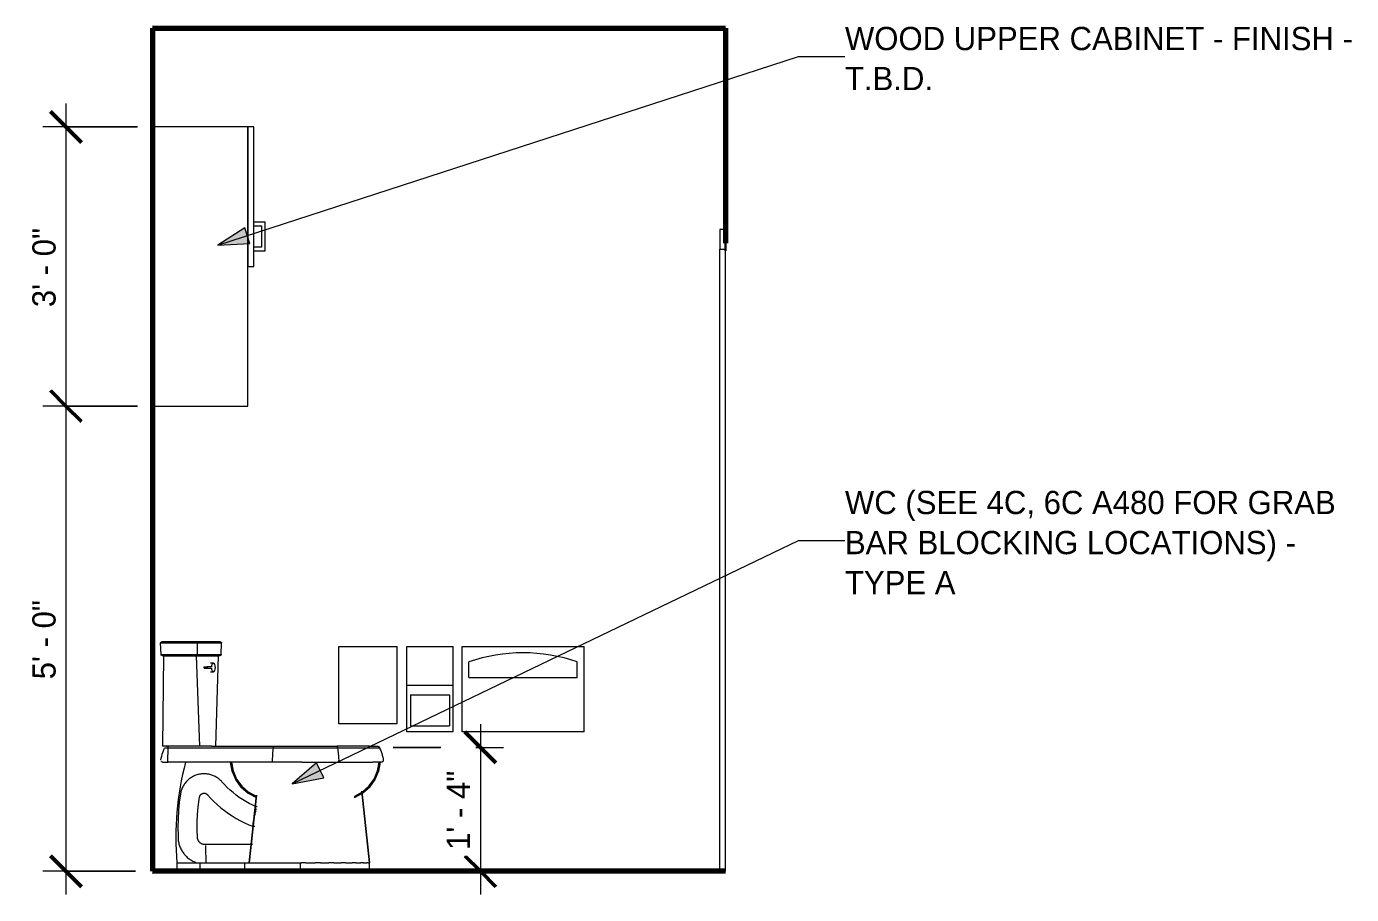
# Model space of a CAD drawing. Header units: inches. Extents: x -3861 to -1440, y -29 to 12117.
# Drawn here: x -2442.2 to -2271.3, y -3 to 108.9 of the extents above; entities that cross this region are included whole.
import ezdxf

# ---------------------------------------------------------------- set-up
doc = ezdxf.new("R2010")
doc.units = ezdxf.units.IN
doc.header["$MEASUREMENT"] = 0
for name, color, linetype, lineweight in [('0-6', 130, 'Continuous', 5), ('A-ANNO-DIMS', 211, 'Continuous', 9), ('A-ANNO-DIMS-32', 211, 'Continuous', 9), ('A-DOOR-4', 31, 'Continuous', 9), ('A-DOOR-FRAM', 31, 'Continuous', 9), ('A-DOOR-FRAM-3', 31, 'Continuous', 30), ('A-FLOR-2', 7, 'Continuous', 70), ('A-WALL-3', 113, 'Continuous', 70), ('G-ANNO-TEXT', 231, 'Continuous', 9), ('I-WALL-1', 7, 'Continuous', 70), ('P-SANR-FIXT', 6, 'Continuous', 9), ('Q-CASE', 31, 'Continuous', 9), ('Q-SPCQ', 91, 'Continuous', 9)]:
    doc.layers.add(name, color=color, linetype=linetype, lineweight=lineweight)
doc.styles.add('Century Gothic', font='ufonts.com_century-gothic.ttf', dxfattribs={"height": 3})
doc.dimstyles.new('OD_1__HACK_1', dxfattribs={"dimscale": 12, "dimtxt": 3.132505, "dimasz": 0.333333, "dimexe": 0.25, "dimexo": 0.166667, "dimgap": 0.041667, "dimtad": 1, "dimdec": 0, "dimzin": 3, "dimdsep": 46, "dimlunit": 4, "dimtxsty": 'Century Gothic', "dimblk1": 'OBLIQUE', "dimblk2": 'OBLIQUE', "dimsah": 1, "dimcen": 0.09, "dimdle": 0.25, "dimazin": 0, "dimtfac": 1, "dimtdec": 4, "dimtix": 1, "dimtmove": 0, "dimatfit": 3, "dimfxl": 1, "dimtvp": 1, "dimtfill": 1, "dimfrac": 2, "dimtolj": 1, "dimtzin": 0, "dimarcsym": 2})
doc.dimstyles.new('OD_1__HACK_2', dxfattribs={"dimscale": 12, "dimtxt": 3.132505, "dimasz": 0.333333, "dimexe": 0.25, "dimexo": 0.166667, "dimgap": 0.041667, "dimtad": 1, "dimdec": 0, "dimzin": 3, "dimdsep": 46, "dimlunit": 4, "dimtxsty": 'Century Gothic', "dimblk1": 'OBLIQUE', "dimblk2": 'OBLIQUE', "dimsah": 1, "dimcen": 0.09, "dimdle": 0.25, "dimazin": 0, "dimtfac": 1, "dimtdec": 4, "dimtix": 1, "dimtmove": 0, "dimatfit": 3, "dimfxl": 1, "dimtvp": 1, "dimtfill": 1, "dimfrac": 2, "dimtolj": 1, "dimtzin": 0, "dimarcsym": 2})

# ---------------------------------------------------------------- blocks, each defined once
blk = doc.blocks.new('CTR - 1st Phase - Shell_rvt-7-1ST FLOOR - 1BD ADA TYPE A BATH')
at = {"layer": 'A-FLOR-2'}
for p, q in [((11846.32, 108.75), (11920.24, 108.75)), ((11920.24, 0), (11846.32, 0))]:
    blk.add_line(p, q, dxfattribs=at)
blk = doc.blocks.new('CTR - 1st Phase - Common Walls_rvt-6-1ST FLOOR - 1BD ADA TYPE A BATH')
at = {"layer": 'I-WALL-1'}
for p, q in [((11846.36, 0), (11846.36, 108.75)), ((11846.32, 0), (11846.36, 0))]:
    blk.add_line(p, q, dxfattribs=at)
blk = doc.blocks.new('Plbg-Toilet Wall Mount FV-UH - TYPE B-2253648-1ST FLOOR - 1BD ADA TYPE A BATH')
at = {"layer": 'P-SANR-FIXT'}
for p, q in [((11847.36, 29.44), (11852.09, 29.44)), ((11847.42, 27.95), (11847.36, 29.44)), ((11852.05, 29.57), (11847.49, 29.57)), ((11852.09, 29.44), (11854.14, 29.44)), ((11854.05, 29.57), (11854.23, 29.57)), ((11854.05, 29.57), (11854.23, 29.57)), ((11854.14, 29.44), (11855.04, 29.44)), ((11854.84, 29.57), (11854.97, 29.57)), ((11854.84, 29.57), (11854.97, 29.57)), ((11854.97, 29.5), (11854.97, 29.57)), ((11855.04, 29.44), (11855.21, 29.44)), ((11855.16, 27.95), (11855.21, 29.44)), ((11847.42, 27.95), (11852.07, 27.95)), ((11847.55, 27.81), (11852.03, 27.81)), ((11847.74, 27.79), (11847.6, 16.11)), ((11847.74, 27.79), (11851.97, 27.79)), ((11852.43, 16.11), (11851.97, 27.79)), ((11851.97, 27.79), (11853.8, 27.79)), ((11852.07, 27.95), (11854.09, 27.95)), ((11853.8, 27.79), (11854.66, 27.79)), ((11854.09, 27.95), (11854.99, 27.95)), ((11854.47, 16.11), (11854.84, 27.79)), ((11854.66, 27.79), (11854.84, 27.79)), ((11854.76, 27.81), (11854.76, 27.81)), ((11854.99, 27.95), (11855.16, 27.95)), ((11852.96, 26.2), (11852.96, 26.37)), ((11852.96, 26.37), (11853.35, 26.37)), ((11852.96, 26.2), (11853.35, 26.2)), ((11853.9, 26.37), (11853.35, 26.37)), ((11853.35, 26.37), (11853.35, 26.2)), ((11853.35, 26.2), (11853.9, 26.2)), ((11854.17, 26.83), (11853.78, 26.83)), ((11853.78, 25.72), (11854.17, 25.72)), ((11852.43, 16.11), (11847.6, 16.11)), ((11848.33, 15.89), (11847.86, 15.89)), ((11861.86, 15.89), (11848.33, 15.89)), ((11853.48, 16.11), (11852.43, 16.11)), ((11853.96, 16.11), (11853.48, 16.11)), ((11853.95, 16.11), (11861.92, 16.11)), ((11865.57, 15.89), (11861.86, 15.89)), ((11861.92, 16.11), (11865.56, 16.11)), ((11865.56, 16.11), (11870.08, 16.11)), ((11870.17, 15.89), (11865.57, 15.89)), ((11874.31, 16.11), (11870.08, 16.11)), ((11874.51, 15.89), (11870.17, 15.89)), ((11874.31, 16.11), (11875.31, 16.11)), ((11875.56, 15.89), (11874.51, 15.89)), ((11847.59, 14.07), (11848.31, 14.07)), ((11861.79, 14.07), (11848.31, 14.07)), ((11865.58, 14.07), (11861.79, 14.07)), ((11865.58, 14.07), (11868.2, 14.07)), ((11873.41, 14.07), (11873.46, 14.07)), ((11874.12, 14.07), (11874.72, 14.07)), ((11875.83, 14.07), (11874.72, 14.07)), ((11873.32, 10.34), (11874.32, 1.1)), ((11874.32, 1.1), (11873.32, 10.34)), ((11858.77, 1.1), (11859.71, 9.81)), ((11859.71, 9.81), (11858.77, 1.1)), ((11859.58, 8.24), (11859.71, 9.53)), ((11859.75, 8.3), (11859.7, 8.3)), ((11859.79, 8.3), (11859.75, 8.3)), ((11859.09, 3.32), (11859.35, 5.91)), ((11859.2, 5.8), (11859.49, 5.8)), ((11859.22, 3.43), (11853.17, 3.43)), ((11849.46, 1.1), (11849.46, 0)), ((11849.46, 1.1), (11850.09, 1.1)), ((11850.09, 1.1), (11852.45, 1.1)), ((11852.45, 1.1), (11858.24, 1.1)), ((11852.45, 0), (11852.45, 1.1)), ((11858.24, 1.1), (11865.42, 1.1)), ((11858.24, 0), (11858.24, 1.1)), ((11865.42, 1.1), (11865.52, 1.1)), ((11865.42, 0), (11865.42, 1.1)), ((11874.1, 1.1), (11873.97, 1.1)), ((11874.32, 0), (11874.32, 1.1)), ((11846.36, 0), (11850.64, 0)), ((11850.64, 0), (11856.01, 0))]:
    blk.add_line(p, q, dxfattribs=at)
at = {"layer": 'P-SANR-FIXT', "flags": 128}
for points in [[(11854.03, 29.57), (11853.93, 29.57), (11853.81, 29.57), (11853.69, 29.57), (11853.55, 29.57), (11853.41, 29.57), (11853.27, 29.57), (11853.11, 29.57), (11852.95, 29.57), (11852.78, 29.57), (11852.61, 29.57), (11852.43, 29.57), (11852.24, 29.57), (11852.05, 29.57)], [(11852.09, 29.44), (11852.08, 28.69), (11852.07, 27.95)], [(11854.92, 29.57), (11854.87, 29.57), (11854.8, 29.57), (11854.72, 29.57), (11854.62, 29.57), (11854.51, 29.57), (11854.38, 29.57), (11854.24, 29.57), (11854.09, 29.57), (11854.03, 29.57)], [(11855.09, 29.57), (11855.07, 29.57), (11855, 29.57), (11854.92, 29.57)], [(11854.94, 29.57), (11855.02, 29.57), (11855.07, 29.57), (11855.09, 29.57)], [(11855.09, 29.57), (11855.09, 29.57), (11855.1, 29.56), (11855.1, 29.56), (11855.11, 29.56), (11855.11, 29.56), (11855.12, 29.56), (11855.12, 29.56), (11855.13, 29.56), (11855.13, 29.56), (11855.14, 29.56), (11855.14, 29.55), (11855.15, 29.55), (11855.15, 29.55), (11855.15, 29.55), (11855.16, 29.54), (11855.16, 29.54), (11855.17, 29.54), (11855.17, 29.54), (11855.17, 29.53), (11855.18, 29.53), (11855.18, 29.53), (11855.18, 29.52), (11855.19, 29.52), (11855.19, 29.51), (11855.19, 29.51), (11855.19, 29.51), (11855.2, 29.5), (11855.2, 29.5), (11855.2, 29.49), (11855.2, 29.49), (11855.2, 29.48), (11855.21, 29.48), (11855.21, 29.47), (11855.21, 29.47), (11855.21, 29.46), (11855.21, 29.46), (11855.21, 29.46), (11855.21, 29.45), (11855.21, 29.45), (11855.21, 29.44)], [(11852.03, 27.81), (11852.22, 27.81), (11852.41, 27.81), (11852.59, 27.81), (11852.76, 27.81), (11852.92, 27.81), (11853.08, 27.81), (11853.23, 27.81), (11853.38, 27.81), (11853.52, 27.81), (11853.65, 27.81), (11853.77, 27.81), (11853.88, 27.81), (11853.97, 27.81)], [(11853.97, 27.81), (11854.13, 27.81), (11854.28, 27.81), (11854.41, 27.81), (11854.52, 27.81), (11854.62, 27.81), (11854.71, 27.81), (11854.78, 27.81), (11854.84, 27.81), (11854.85, 27.81)], [(11854.85, 27.81), (11854.8, 27.81), (11854.75, 27.81)], [(11854.85, 27.81), (11854.95, 27.81), (11855.01, 27.81), (11855.02, 27.81)], [(11855.02, 27.81), (11855, 27.81), (11854.94, 27.81), (11854.85, 27.81)], [(11855.16, 27.95), (11855.16, 27.94), (11855.16, 27.93), (11855.16, 27.93), (11855.16, 27.92), (11855.16, 27.92), (11855.15, 27.91), (11855.15, 27.91), (11855.15, 27.9), (11855.15, 27.9), (11855.15, 27.89), (11855.15, 27.89), (11855.14, 27.88), (11855.14, 27.88), (11855.14, 27.87), (11855.13, 27.87), (11855.13, 27.86), (11855.13, 27.86), (11855.12, 27.86), (11855.12, 27.85), (11855.12, 27.85), (11855.11, 27.85), (11855.11, 27.84), (11855.11, 27.84), (11855.1, 27.84), (11855.1, 27.83), (11855.09, 27.83), (11855.09, 27.83), (11855.08, 27.82), (11855.08, 27.82), (11855.07, 27.82), (11855.07, 27.82), (11855.06, 27.82), (11855.06, 27.82), (11855.05, 27.81), (11855.05, 27.81), (11855.04, 27.81), (11855.04, 27.81), (11855.03, 27.81), (11855.03, 27.81), (11855.02, 27.81)], [(11847.39, 14.36), (11847.44, 14.6), (11847.5, 14.84), (11847.56, 15.08), (11847.64, 15.32), (11847.72, 15.55), (11847.82, 15.78), (11847.86, 15.89)], [(11848.07, 16.1), (11848.09, 16.11), (11848.1, 16.11), (11848.11, 16.11), (11848.12, 16.11)], [(11875.35, 16.11), (11875.36, 16.11), (11875.37, 16.11), (11875.38, 16.11), (11875.39, 16.11), (11875.4, 16.1), (11875.42, 16.1), (11875.43, 16.1), (11875.44, 16.1), (11875.45, 16.09), (11875.45, 16.09), (11875.46, 16.08), (11875.47, 16.08), (11875.48, 16.07), (11875.49, 16.07), (11875.5, 16.06), (11875.51, 16.06), (11875.52, 16.05), (11875.53, 16.04), (11875.53, 16.04), (11875.54, 16.03), (11875.55, 16.02), (11875.55, 16.01), (11875.56, 16), (11875.57, 15.99), (11875.57, 15.99), (11875.58, 15.98), (11875.58, 15.97), (11875.59, 15.96), (11875.59, 15.95), (11875.6, 15.94), (11875.6, 15.93), (11875.6, 15.92), (11875.61, 15.91), (11875.61, 15.9), (11875.61, 15.89)], [(11875.61, 15.89), (11875.71, 15.67), (11875.8, 15.43), (11875.88, 15.2), (11875.95, 14.96), (11876.01, 14.72), (11876.06, 14.48), (11876.08, 14.36)], [(11847.43, 14.18), (11847.42, 14.19), (11847.42, 14.2), (11847.41, 14.21), (11847.41, 14.22)], [(11847.58, 14.07), (11847.57, 14.07), (11847.57, 14.08), (11847.56, 14.08), (11847.55, 14.08), (11847.54, 14.09), (11847.53, 14.09), (11847.52, 14.1), (11847.51, 14.1), (11847.5, 14.11), (11847.49, 14.11), (11847.49, 14.12)], [(11859.71, 9.53), (11858.66, 10.08), (11857.76, 10.86), (11857.06, 11.82), (11856.59, 12.9), (11856.37, 14.07)], [(11856.37, 14.07), (11856.59, 12.9), (11857.06, 11.82), (11857.76, 10.86), (11858.66, 10.08), (11859.71, 9.53)], [(11856.5, 14.07), (11856.71, 12.94), (11857.16, 11.89), (11857.84, 10.96), (11858.7, 10.21), (11859.71, 9.66)], [(11859.71, 9.66), (11858.7, 10.21), (11857.84, 10.96), (11857.16, 11.89), (11856.71, 12.94), (11856.5, 14.07)], [(11872.35, 9.66), (11873.35, 10.21), (11874.22, 10.96), (11874.89, 11.89), (11875.34, 12.94), (11875.56, 14.07)], [(11875.68, 14.07), (11875.46, 12.9), (11874.99, 11.82), (11874.29, 10.86), (11873.39, 10.08), (11872.35, 9.53)], [(11875.56, 14.07), (11875.34, 12.94), (11874.89, 11.89), (11874.22, 10.96), (11873.35, 10.21), (11872.35, 9.66)], [(11872.35, 9.53), (11873.39, 10.08), (11874.29, 10.86), (11874.99, 11.82), (11875.46, 12.9), (11875.68, 14.07)], [(11876.08, 14.36), (11876.08, 14.35), (11876.08, 14.34), (11876.08, 14.33), (11876.08, 14.32), (11876.08, 14.31), (11876.08, 14.3), (11876.08, 14.29), (11876.08, 14.28), (11876.08, 14.27), (11876.08, 14.26), (11876.07, 14.25), (11876.07, 14.24), (11876.07, 14.23), (11876.06, 14.22), (11876.06, 14.21), (11876.06, 14.2), (11876.05, 14.19), (11876.05, 14.18), (11876.04, 14.17), (11876.03, 14.17), (11876.03, 14.16), (11876.02, 14.15), (11876.02, 14.14), (11876.01, 14.14), (11876, 14.13), (11875.99, 14.12), (11875.99, 14.12), (11875.98, 14.11), (11875.97, 14.11), (11875.96, 14.1), (11875.95, 14.1), (11875.94, 14.09), (11875.93, 14.09), (11875.93, 14.08), (11875.92, 14.08), (11875.91, 14.08), (11875.9, 14.07), (11875.89, 14.07), (11875.88, 14.07)], [(11855.27, 11.52), (11855.19, 11.61), (11855.1, 11.7), (11855.01, 11.79), (11854.92, 11.87), (11854.82, 11.94), (11854.72, 12.02), (11854.62, 12.08), (11854.52, 12.15), (11854.41, 12.21), (11854.3, 12.26), (11854.19, 12.32), (11854.07, 12.36), (11853.96, 12.4), (11853.84, 12.44), (11853.72, 12.47), (11853.6, 12.5), (11853.48, 12.53), (11853.36, 12.54), (11853.23, 12.56), (11853.11, 12.57), (11852.99, 12.57), (11852.87, 12.57), (11852.74, 12.56), (11852.62, 12.55), (11852.5, 12.53), (11852.38, 12.51), (11852.25, 12.49), (11852.14, 12.46), (11852.02, 12.42), (11851.9, 12.38), (11851.79, 12.34), (11851.67, 12.29), (11851.56, 12.23), (11851.45, 12.17), (11851.35, 12.11), (11851.24, 12.05), (11851.14, 11.97), (11851.04, 11.9), (11850.95, 11.82), (11850.86, 11.74), (11850.77, 11.65), (11850.68, 11.56), (11850.6, 11.47), (11850.53, 11.38), (11850.45, 11.28), (11850.38, 11.17), (11850.32, 11.07), (11850.26, 10.96), (11850.2, 10.85), (11850.15, 10.74), (11850.1, 10.63), (11850.06, 10.51), (11850.02, 10.4), (11849.98, 10.28), (11849.95, 10.16), (11849.93, 10.04), (11849.92, 9.97)], [(11859.7, 8.3), (11859.24, 8.51), (11858.79, 8.74), (11858.35, 8.99), (11857.92, 9.25), (11857.5, 9.53), (11857.1, 9.83), (11856.7, 10.14), (11856.32, 10.47), (11855.95, 10.81), (11855.6, 11.17), (11855.27, 11.52)], [(11849.92, 9.97), (11849.77, 8.9), (11849.66, 7.82), (11849.6, 6.73), (11849.58, 5.64), (11849.6, 4.56), (11849.62, 4.22)], [(11852.11, 4.35), (11852.08, 5.34), (11852.09, 6.32), (11852.13, 7.31), (11852.22, 8.29), (11852.34, 9.27), (11852.39, 9.58)], [(11852.39, 9.58), (11852.39, 9.6), (11852.4, 9.62), (11852.4, 9.65), (11852.41, 9.67), (11852.42, 9.69), (11852.42, 9.71), (11852.43, 9.73), (11852.44, 9.75), (11852.46, 9.78), (11852.47, 9.8), (11852.48, 9.81), (11852.49, 9.83), (11852.51, 9.85), (11852.52, 9.87), (11852.54, 9.89), (11852.56, 9.9), (11852.57, 9.92), (11852.59, 9.93), (11852.61, 9.95), (11852.63, 9.96), (11852.65, 9.98), (11852.67, 9.99), (11852.69, 10), (11852.71, 10.01), (11852.73, 10.02), (11852.75, 10.03), (11852.77, 10.04), (11852.79, 10.04), (11852.82, 10.05), (11852.84, 10.06), (11852.86, 10.06), (11852.88, 10.06), (11852.91, 10.07), (11852.93, 10.07), (11852.95, 10.07), (11852.98, 10.07), (11853, 10.07), (11853.02, 10.07), (11853.05, 10.06), (11853.07, 10.06), (11853.09, 10.05), (11853.12, 10.05), (11853.14, 10.04), (11853.16, 10.03), (11853.18, 10.03), (11853.2, 10.02), (11853.22, 10.01), (11853.24, 10), (11853.26, 9.98), (11853.28, 9.97), (11853.3, 9.96), (11853.32, 9.94), (11853.34, 9.93), (11853.36, 9.91), (11853.37, 9.9), (11853.39, 9.88), (11853.4, 9.87)], [(11853.4, 9.87), (11853.81, 9.43), (11854.23, 9), (11854.67, 8.59), (11855.13, 8.19), (11855.61, 7.82), (11856.1, 7.46), (11856.6, 7.13), (11857.11, 6.81), (11857.64, 6.52), (11858.18, 6.25), (11858.73, 6), (11859.2, 5.8)], [(11849.62, 4.22), (11849.63, 4.08), (11849.64, 3.94), (11849.66, 3.8), (11849.69, 3.67), (11849.72, 3.53), (11849.76, 3.4), (11849.8, 3.26), (11849.85, 3.13), (11849.9, 3.01), (11849.96, 2.88), (11850.03, 2.76), (11850.09, 2.64), (11850.17, 2.52), (11850.25, 2.4), (11850.33, 2.29), (11850.41, 2.18), (11850.51, 2.08), (11850.6, 1.97), (11850.7, 1.88), (11850.8, 1.78), (11850.91, 1.69), (11851.02, 1.61), (11851.13, 1.53), (11851.25, 1.45), (11851.37, 1.38), (11851.49, 1.32), (11851.62, 1.25), (11851.74, 1.2), (11851.87, 1.15), (11852, 1.1)], [(11853.17, 3.43), (11853.13, 3.43), (11853.09, 3.43), (11853.05, 3.43), (11853.01, 3.43), (11852.97, 3.44), (11852.93, 3.44), (11852.89, 3.45), (11852.86, 3.46), (11852.82, 3.47), (11852.78, 3.48), (11852.74, 3.49), (11852.71, 3.5), (11852.67, 3.52), (11852.64, 3.54), (11852.6, 3.56), (11852.57, 3.58), (11852.54, 3.6), (11852.51, 3.62), (11852.47, 3.64), (11852.44, 3.67), (11852.42, 3.7), (11852.39, 3.72), (11852.36, 3.75), (11852.34, 3.78), (11852.31, 3.81), (11852.29, 3.84), (11852.27, 3.88), (11852.25, 3.91), (11852.23, 3.94), (11852.21, 3.98), (11852.19, 4.01), (11852.18, 4.05), (11852.16, 4.09), (11852.15, 4.12), (11852.14, 4.16), (11852.13, 4.2), (11852.13, 4.24), (11852.12, 4.27), (11852.12, 4.31), (11852.11, 4.35)], [(11866.08, 1.1), (11865.61, 1.1), (11865.52, 1.1)], [(11866.08, 1.1), (11867.09, 1.1), (11867.3, 1.1)], [(11867.98, 1.1), (11867.48, 1.1), (11867.3, 1.1)], [(11867.98, 1.1), (11868.72, 1.1), (11869.04, 1.1)], [(11869.72, 1.1), (11869.3, 1.1), (11869.04, 1.1)], [(11869.72, 1.1), (11870.26, 1.1), (11870.66, 1.1)], [(11871.27, 1.1), (11870.96, 1.1), (11870.66, 1.1)], [(11871.27, 1.1), (11871.63, 1.1), (11872.06, 1.1)], [(11872.55, 1.1), (11872.37, 1.1), (11872.06, 1.1)], [(11872.55, 1.1), (11872.77, 1.1), (11873.19, 1.1)], [(11873.52, 1.1), (11873.43, 1.1), (11873.19, 1.1)], [(11873.52, 1.1), (11873.62, 1.1), (11873.97, 1.1)], [(11874.11, 1.1), (11874.14, 1.1), (11874.32, 1.1)]]:
    blk.add_lwpolyline(points, dxfattribs=at)
at = {"layer": 'P-SANR-FIXT'}
for centre, radius, start, end in [((11886.5, 4.44), 37.19, 164.9899, 185.149), ((11861.77, 14.53), 5.41, 184.9084, 227.3568), ((11861.77, 14.53), 5.41, 233.0516, 238.3445), ((11861.77, 14.53), 5.41, 242.143, 247.6404)]:
    blk.add_arc(centre, radius, start, end, dxfattribs=at)
for centre, major_axis, start_param, end_param in [((11854.17, 26.27), (0, 0.565), 0, 1.396648), ((11854.17, 26.3), (0, 0.58), 1.73716, 3.141593), ((11854.17, 26.28), (0, 0.557), 4.712389, 6.283185), ((11854.17, 26.28), (0, 0.557), 3.141593, 4.712389)]:
    blk.add_ellipse(centre, major_axis=major_axis, ratio=0.469472, start_param=start_param, end_param=end_param, dxfattribs=at)
for points, knots in [([(11847.36, 29.44), (11847.36, 29.45), (11847.37, 29.47), (11847.37, 29.49), (11847.38, 29.5), (11847.39, 29.52), (11847.39, 29.52), (11847.4, 29.53), (11847.41, 29.54), (11847.42, 29.54), (11847.43, 29.55), (11847.44, 29.56), (11847.46, 29.56), (11847.47, 29.57), (11847.49, 29.57)], [-1, -1, -1, -1, -0.833333, -0.75, -0.666667, -0.583333, -0.541667, -0.5, -0.416667, -0.375, -0.333333, -0.25, -0.166667, 0, 0, 0, 0]), ([(11852.05, 29.57), (11852.06, 29.57), (11852.06, 29.56), (11852.07, 29.56), (11852.07, 29.55), (11852.08, 29.54), (11852.08, 29.52), (11852.09, 29.49), (11852.09, 29.46), (11852.09, 29.44)], [-1, -1, -1, -1, -0.785714, -0.732143, -0.678571, -0.571429, -0.428571, -0.285714, 0, 0, 0, 0]), ([(11847.55, 27.81), (11847.54, 27.81), (11847.52, 27.81), (11847.5, 27.82), (11847.49, 27.83), (11847.48, 27.83), (11847.47, 27.84), (11847.46, 27.85), (11847.45, 27.86), (11847.44, 27.87), (11847.43, 27.88), (11847.43, 27.89), (11847.42, 27.92), (11847.42, 27.93), (11847.42, 27.95)], [-1, -1, -1, -1, -0.833333, -0.75, -0.666667, -0.625, -0.583333, -0.5, -0.458333, -0.416667, -0.333333, -0.25, -0.166667, 0, 0, 0, 0]), ([(11852.07, 27.95), (11852.07, 27.93), (11852.07, 27.9), (11852.07, 27.87), (11852.06, 27.84), (11852.05, 27.82), (11852.04, 27.81), (11852.03, 27.81), (11852.03, 27.81)], [-1, -1, -1, -1, -0.857143, -0.571429, -0.428571, -0.285714, -0.142857, 0, 0, 0, 0]), ([(11848.33, 15.89), (11848.33, 15.93), (11848.33, 16.01), (11848.34, 16.08), (11848.34, 16.1), (11848.34, 16.11), (11848.34, 16.11)], [-1, -1, -1, -1, -0.666667, -0.333333, -0.166667, 0, 0, 0, 0]), ([(11870.08, 16.11), (11870.09, 16.11), (11870.1, 16.1), (11870.13, 16.08), (11870.16, 16.01), (11870.17, 15.93), (11870.17, 15.89)], [-1, -1, -1, -1, -0.833333, -0.666667, -0.333333, 0, 0, 0, 0]), ([(11848.31, 14.07), (11848.31, 14.07), (11848.31, 14.09), (11848.3, 14.15), (11848.29, 14.24), (11848.29, 14.32), (11848.29, 14.36)], [-1, -1, -1, -1, -0.785714, -0.571429, -0.285714, 0, 0, 0, 0]), ([(11861.75, 14.36), (11861.75, 14.33), (11861.75, 14.27), (11861.75, 14.18), (11861.77, 14.12), (11861.78, 14.08), (11861.79, 14.07), (11861.79, 14.07)], [-1, -1, -1, -1, -0.785714, -0.571429, -0.285714, -0.142857, 0, 0, 0, 0]), ([(11868.2, 14.07), (11868.64, 14.07), (11869.65, 14.07), (11871.15, 14.07), (11872.44, 14.07), (11873.17, 14.07), (11873.44, 14.07)], [-0.4230104, -0.4230104, -0.4230104, -0.4230104, -0.375, -0.3125, -0.25, -0.2084052, -0.2084052, -0.2084052, -0.2084052]), ([(11870.33, 14.36), (11870.33, 14.33), (11870.33, 14.27), (11870.32, 14.18), (11870.3, 14.12), (11870.28, 14.08), (11870.27, 14.07), (11870.26, 14.07)], [-1, -1, -1, -1, -0.785714, -0.571429, -0.285714, -0.142857, 0, 0, 0, 0]), ([(11873.49, 14.07), (11873.6, 14.07), (11873.82, 14.07), (11874.01, 14.07), (11874.1, 14.07)], [-0.20572853, -0.20572853, -0.20572853, -0.20572853, -0.1875, -0.17151437, -0.17151437, -0.17151437, -0.17151437]), ([(11859.44, 7.05), (11859.42, 6.96), (11859.39, 6.77), (11859.32, 6.42), (11859.26, 6.11), (11859.23, 5.95), (11859.22, 5.91)], [0, 0, 0, 0, 0.1428571, 0.2857143, 0.5714286, 0.7392133, 0.7392133, 0.7392133, 0.7392133]), ([(11859.65, 8.1), (11859.64, 8.03), (11859.61, 7.87), (11859.55, 7.59), (11859.5, 7.33), (11859.46, 7.14), (11859.44, 7.05)], [0.3622163, 0.3622163, 0.3622163, 0.3622163, 0.5714286, 0.7142857, 0.8571429, 1, 1, 1, 1]), ([(11853.21, 2.18), (11853.2, 2.28), (11853.2, 2.46), (11853.19, 2.73), (11853.18, 3.05), (11853.17, 3.24), (11853.17, 3.32), (11853.17, 3.33)], [-1, -1, -1, -1, -0.8571429, -0.7142857, -0.5714286, -0.2857143, -0.2629736, -0.2629736, -0.2629736, -0.2629736]), ([(11853.23, 1.09), (11853.23, 1.13), (11853.23, 1.27), (11853.22, 1.62), (11853.21, 2), (11853.21, 2.18)], [-0.6727109, -0.6727109, -0.6727109, -0.6727109, -0.5714286, -0.2857143, 0, 0, 0, 0])]:
    blk.add_open_spline(points, degree=3, knots=knots, dxfattribs=at)
for points in [[(11848.29, 14.36), (11848.3, 14.62), (11848.31, 15.15), (11848.32, 15.65), (11848.33, 15.89)], [(11861.86, 15.89), (11861.83, 15.65), (11861.79, 15.15), (11861.76, 14.62), (11861.75, 14.36)], [(11861.92, 16.11), (11861.91, 16.11), (11861.89, 16.09), (11861.87, 16.01), (11861.86, 15.93), (11861.86, 15.89)], [(11870.17, 15.89), (11870.21, 15.65), (11870.27, 15.15), (11870.32, 14.62), (11870.33, 14.36)]]:
    blk.add_open_spline(points, degree=3, dxfattribs=at)
blk = doc.blocks.new('Seqm-Toilet Paper Disp-UH-3D - Seqm-Toilet Paper Disp-UH-3D-2253632-1ST FLOOR - 1BD ADA TYPE A BATH')
at = {"layer": 'Q-SPCQ'}
for p, q in [((11879.11, 29), (11885.11, 29)), ((11879.11, 18), (11879.11, 29)), ((11885.11, 18), (11885.11, 29)), ((11879.11, 24), (11885.11, 24)), ((11879.61, 22.74), (11879.61, 18.74)), ((11879.61, 22.74), (11884.61, 22.74)), ((11884.61, 22.74), (11884.61, 18.74)), ((11885.11, 18), (11879.11, 18)), ((11879.61, 18.74), (11884.61, 18.74))]:
    blk.add_line(p, q, dxfattribs=at)
blk = doc.blocks.new('Seqm-Sanitary Napkin Disp-UH-3D - Seqm-Sanitary Napkin Disp-UH-3D-2253634-1ST FLOOR - 1BD ADA TYPE A BATH')
at = {"layer": 'Q-SPCQ'}
for p, q in [((11870.36, 29), (11877.86, 29)), ((11870.36, 19), (11870.36, 29)), ((11877.86, 19), (11877.86, 29)), ((11877.86, 19), (11870.36, 19))]:
    blk.add_line(p, q, dxfattribs=at)
blk = doc.blocks.new('Seqm-Seat Cover Disp-UH-3D - Seqm-Seat Cover Disp-UH-3D-2253633-1ST FLOOR - 1BD ADA TYPE A BATH')
at = {"layer": 'Q-SPCQ'}
for p, q in [((11886.24, 29), (11901.99, 29)), ((11886.24, 18), (11886.24, 29)), ((11901.99, 18), (11901.99, 29)), ((11887.11, 25), (11887.11, 27)), ((11901.11, 25), (11901.11, 27)), ((11887.11, 25), (11901.11, 25)), ((11901.99, 18), (11886.24, 18))]:
    blk.add_line(p, q, dxfattribs=at)
blk.add_arc((11894.11, 6.67), 21.5, 70.997, 109.003, dxfattribs=at)
blk = doc.blocks.new('300 Series Wall Hung Cabinet_326 - 36_-2909953-1ST FLOOR - 1BD ADA TYPE A BATH')
at = {"layer": 'Q-CASE'}
for p, q in [((11858.61, 96), (11846.36, 96)), ((11846.36, 96), (11846.36, 60)), ((11858.61, 96), (11858.61, 78)), ((11859.36, 96), (11858.61, 96)), ((11858.61, 60), (11858.61, 96)), ((11859.36, 78), (11859.36, 96)), ((11859.36, 83.75), (11860.86, 83.75)), ((11859.36, 83.25), (11860.36, 83.25)), ((11860.36, 83.25), (11860.36, 80.5)), ((11860.86, 80), (11860.86, 83.75)), ((11860.36, 80.5), (11859.36, 80.5)), ((11859.36, 80), (11860.86, 80)), ((11858.61, 78), (11859.36, 78)), ((11846.36, 60), (11858.61, 60))]:
    blk.add_line(p, q, dxfattribs=at)
blk = doc.blocks.new('SLIDING - FLUSH - 6-0 x 6-8-3203587-1ST FLOOR - 1BD ADA TYPE A BATH')
at = {"layer": 'A-DOOR-4'}
for p, q in [((11920.24, 82.75), (11919.49, 82.75)), ((11919.49, 82.75), (11919.49, 80.25)), ((11920.24, 80.25), (11920.24, 82.75)), ((11919.49, 80.25), (11920.24, 80.25)), ((11919.49, 0), (11919.49, 80.25))]:
    blk.add_line(p, q, dxfattribs=at)
at = {"layer": 'A-DOOR-FRAM'}
blk.add_line((11920.24, 0), (11920.24, 80), dxfattribs=at)
at = {"layer": 'A-DOOR-FRAM-3'}
for p, q in [((11920.24, 81), (11920.24, 80)), ((11920.24, 81), (11920.24, 81)), ((11920.24, 80.75), (11920.24, 80.75)), ((11920.24, 80), (11920.24, 80))]:
    blk.add_line(p, q, dxfattribs=at)
blk = doc.blocks.new('DIMBLOCK70-1ST FLOOR - 1BD ADA TYPE A BATH')
at = {"layer": 'A-ANNO-DIMS-32', "lineweight": 50}
for p, q in [((-2437.09, 96), (-2439.09, 98)), ((-2437.09, 96), (-2435.09, 94)), ((-2437.09, 60), (-2439.09, 62)), ((-2437.09, 60), (-2435.09, 58))]:
    blk.add_line(p, q, dxfattribs=at)
at = {"layer": 'A-ANNO-DIMS-32'}
for p, q in [((-2437.09, 99), (-2437.09, 60)), ((-2427.87, 96), (-2440.09, 96)), ((-2437.09, 96), (-2427.89, 96)), ((-2427.87, 60), (-2440.09, 60)), ((-2437.09, 60), (-2427.89, 60))]:
    blk.add_line(p, q, dxfattribs=at)
at = {"layer": 'A-ANNO-DIMS-32', "color": 0, "insert": (-2441.43, 72.75), "char_height": 3, "width": 12.5897, "attachment_point": 1, "rotation": 90, "line_spacing_factor": 0.984502, "style": 'Century Gothic', "bg_fill": 3, "box_fill_scale": 1.25, "bg_fill_color": 256, "bg_fill_true_color": 13158600, "bg_fill_transparency": 0}
blk.add_mtext('3\' - 0"', dxfattribs=at)
blk = doc.blocks.new('_Oblique')
at = {"color": 0, "linetype": 'ByBlock', "lineweight": -2}
blk.add_line((-0.5, -0.5), (0.5, 0.5), dxfattribs=at)
blk = doc.blocks.new('DIMBLOCK71-1ST FLOOR - 1BD ADA TYPE A BATH')
at = {"layer": 'A-ANNO-DIMS-32'}
for p, q in [((-2383.64, 18.98), (-2383.64, -3)), ((-2394.89, 15.98), (-2380.64, 15.98)), ((-2383.64, 15.98), (-2394.89, 15.98)), ((-2395.91, 0), (-2380.64, 0)), ((-2383.64, 0), (-2395.91, 0))]:
    blk.add_line(p, q, dxfattribs=at)
at = {"layer": 'A-ANNO-DIMS-32', "lineweight": 50}
for p, q in [((-2383.64, 15.98), (-2385.64, 17.98)), ((-2383.64, 15.98), (-2381.64, 13.98)), ((-2383.64, 0), (-2385.64, 2)), ((-2383.64, 0), (-2381.64, -2))]:
    blk.add_line(p, q, dxfattribs=at)
at = {"layer": 'A-ANNO-DIMS-32', "color": 0, "insert": (-2387.98, 2.75), "char_height": 3, "width": 12.5897, "attachment_point": 1, "rotation": 90, "line_spacing_factor": 0.984502, "style": 'Century Gothic', "bg_fill": 3, "box_fill_scale": 1.25, "bg_fill_color": 256, "bg_fill_true_color": 13158600, "bg_fill_transparency": 0}
blk.add_mtext('1\' - 4"', dxfattribs=at)
blk = doc.blocks.new('DIMBLOCK72-1ST FLOOR - 1BD ADA TYPE A BATH')
at = {"layer": 'A-ANNO-DIMS-32', "lineweight": 50}
for p, q in [((-2437.09, 60), (-2439.09, 62)), ((-2437.09, 60), (-2435.09, 58)), ((-2437.09, 0), (-2439.09, 2)), ((-2437.09, 0), (-2435.09, -2))]:
    blk.add_line(p, q, dxfattribs=at)
at = {"layer": 'A-ANNO-DIMS-32'}
for p, q in [((-2437.09, 63), (-2437.09, -3)), ((-2427.87, 60), (-2440.09, 60)), ((-2437.09, 60), (-2427.89, 60)), ((-2428.14, 0), (-2440.09, 0)), ((-2437.09, 0), (-2428.14, 0))]:
    blk.add_line(p, q, dxfattribs=at)
at = {"layer": 'A-ANNO-DIMS-32', "color": 0, "insert": (-2441.43, 24.75), "char_height": 3, "width": 12.5897, "attachment_point": 1, "rotation": 90, "line_spacing_factor": 0.984502, "style": 'Century Gothic', "bg_fill": 3, "box_fill_scale": 1.25, "bg_fill_color": 256, "bg_fill_true_color": 13158600, "bg_fill_transparency": 0}
blk.add_mtext('5\' - 0"', dxfattribs=at)

msp = doc.modelspace()

# ---------------------------------------------------------------- hatches: boundary and pattern name
at = {"layer": 'G-ANNO-TEXT'}
for points in [[(-2417.51, 80.74), (-2413.38, 80.96), (-2414.04, 83)], [(-2407.91, 11.26), (-2403.84, 12.03), (-2404.77, 13.96)]]:
    msp.add_hatch(color=256, dxfattribs=at).paths.add_polyline_path(points, flags=0)

# ---------------------------------------------------------------- linework, layer by layer
at = {"layer": 'A-WALL-3'}
for p in [(-2352, 108.75), (-2352, 81)]:
    msp.add_line(p, (-2352, 81), dxfattribs=at)
at = {"layer": 'G-ANNO-TEXT'}
for p, q in [((-2417.51, 80.74), (-2342.59, 105.07)), ((-2342.59, 105.07), (-2336.61, 105.07)), ((-2414.04, 83), (-2417.51, 80.74)), ((-2413.38, 80.96), (-2414.04, 83)), ((-2417.51, 80.74), (-2413.38, 80.96)), ((-2342.59, 42.64), (-2336.61, 42.64)), ((-2404.77, 13.96), (-2407.91, 11.26)), ((-2403.84, 12.03), (-2404.77, 13.96)), ((-2407.91, 11.26), (-2403.84, 12.03))]:
    msp.add_line(p, q, dxfattribs=at)

# ---------------------------------------------------------------- block references
at = {"layer": '0-6'}
for name in ['CTR - 1st Phase - Shell_rvt-7-1ST FLOOR - 1BD ADA TYPE A BATH', 'CTR - 1st Phase - Common Walls_rvt-6-1ST FLOOR - 1BD ADA TYPE A BATH']:
    msp.add_blockref(name, (-14272.24, 0), dxfattribs=at)
at = {"layer": 'A-DOOR-4'}
msp.add_blockref('SLIDING - FLUSH - 6-0 x 6-8-3203587-1ST FLOOR - 1BD ADA TYPE A BATH', (-14272.24, 0), dxfattribs=at)
at = {"layer": 'P-SANR-FIXT'}
msp.add_blockref('Plbg-Toilet Wall Mount FV-UH - TYPE B-2253648-1ST FLOOR - 1BD ADA TYPE A BATH', (-14272.24, 0), dxfattribs=at)
at = {"layer": 'Q-CASE'}
msp.add_blockref('300 Series Wall Hung Cabinet_326 - 36_-2909953-1ST FLOOR - 1BD ADA TYPE A BATH', (-14272.24, 0), dxfattribs=at)
at = {"layer": 'Q-SPCQ'}
for name in ['Seqm-Sanitary Napkin Disp-UH-3D - Seqm-Sanitary Napkin Disp-UH-3D-2253634-1ST FLOOR - 1BD ADA TYPE A BATH', 'Seqm-Toilet Paper Disp-UH-3D - Seqm-Toilet Paper Disp-UH-3D-2253632-1ST FLOOR - 1BD ADA TYPE A BATH', 'Seqm-Seat Cover Disp-UH-3D - Seqm-Seat Cover Disp-UH-3D-2253633-1ST FLOOR - 1BD ADA TYPE A BATH']:
    msp.add_blockref(name, (-14272.24, 0), dxfattribs=at)

# ---------------------------------------------------------------- texts
at = {"layer": 'G-ANNO-TEXT', "char_height": 3, "attachment_point": 1, "style": 'Century Gothic'}
for s, insert, width in [('WOOD UPPER CABINET - FINISH -', (-2336.61, 108.9), 79.891), ('T.B.D.', (-2336.61, 103.74), 13.231), ('WC (SEE 4C, 6C A480 FOR GRAB', (-2336.61, 49.06), 79.285), ('BAR BLOCKING LOCATIONS) -', (-2336.61, 43.89), 73.427), ('TYPE A', (-2336.61, 38.72), 16.362)]:
    msp.add_mtext(s, dxfattribs=dict(at, insert=insert, width=width))

# ---------------------------------------------------------------- next in the draw order: dimensions: what is measured, and where the dimension line sits
at = {"layer": 'A-ANNO-DIMS'}
for base, p1, p2, dimstyle, override, picture, middle in [((-2437.09, 60), (-2425.87, 96), (-2425.87, 60), 'OD_1__HACK_2', {"dimpost": '<>', "dimfxl": 36}, 'DIMBLOCK70-1ST FLOOR - 1BD ADA TYPE A BATH', (-2439.16, 78)), ((-2383.64, 0), (-2396.89, 15.98), (-2397.91, 0), 'OD_1__HACK_1', {"dimpost": '<>', "dimfxl": 16.017556}, 'DIMBLOCK71-1ST FLOOR - 1BD ADA TYPE A BATH', (-2385.67, 7.99))]:
    dim = msp.add_linear_dim(base=base, p1=p1, p2=p2, angle=90, dimstyle=dimstyle, override=override, dxfattribs=at)
    dim.commit()
    dim.dimension.update_dxf_attribs({"geometry": picture, "text_midpoint": middle})

# ---------------------------------------------------------------- next in the draw order: linework, layer by layer
at = {"layer": 'G-ANNO-TEXT'}
msp.add_line((-2407.91, 11.26), (-2342.59, 42.64), dxfattribs=at)

# ---------------------------------------------------------------- next in the draw order: dimensions: what is measured, and where the dimension line sits
at = {"layer": 'A-ANNO-DIMS'}
dim = msp.add_linear_dim(base=(-2437.09, 0), p1=(-2425.87, 60), p2=(-2426.14, 0), angle=90, dimstyle='OD_1__HACK_1', override={"dimpost": '<>', "dimfxl": 60.000616}, dxfattribs=at)
dim.commit()
dim.dimension.update_dxf_attribs({"geometry": 'DIMBLOCK72-1ST FLOOR - 1BD ADA TYPE A BATH', "text_midpoint": (-2439.16, 30)})

doc.saveas('drawing.dxf')
